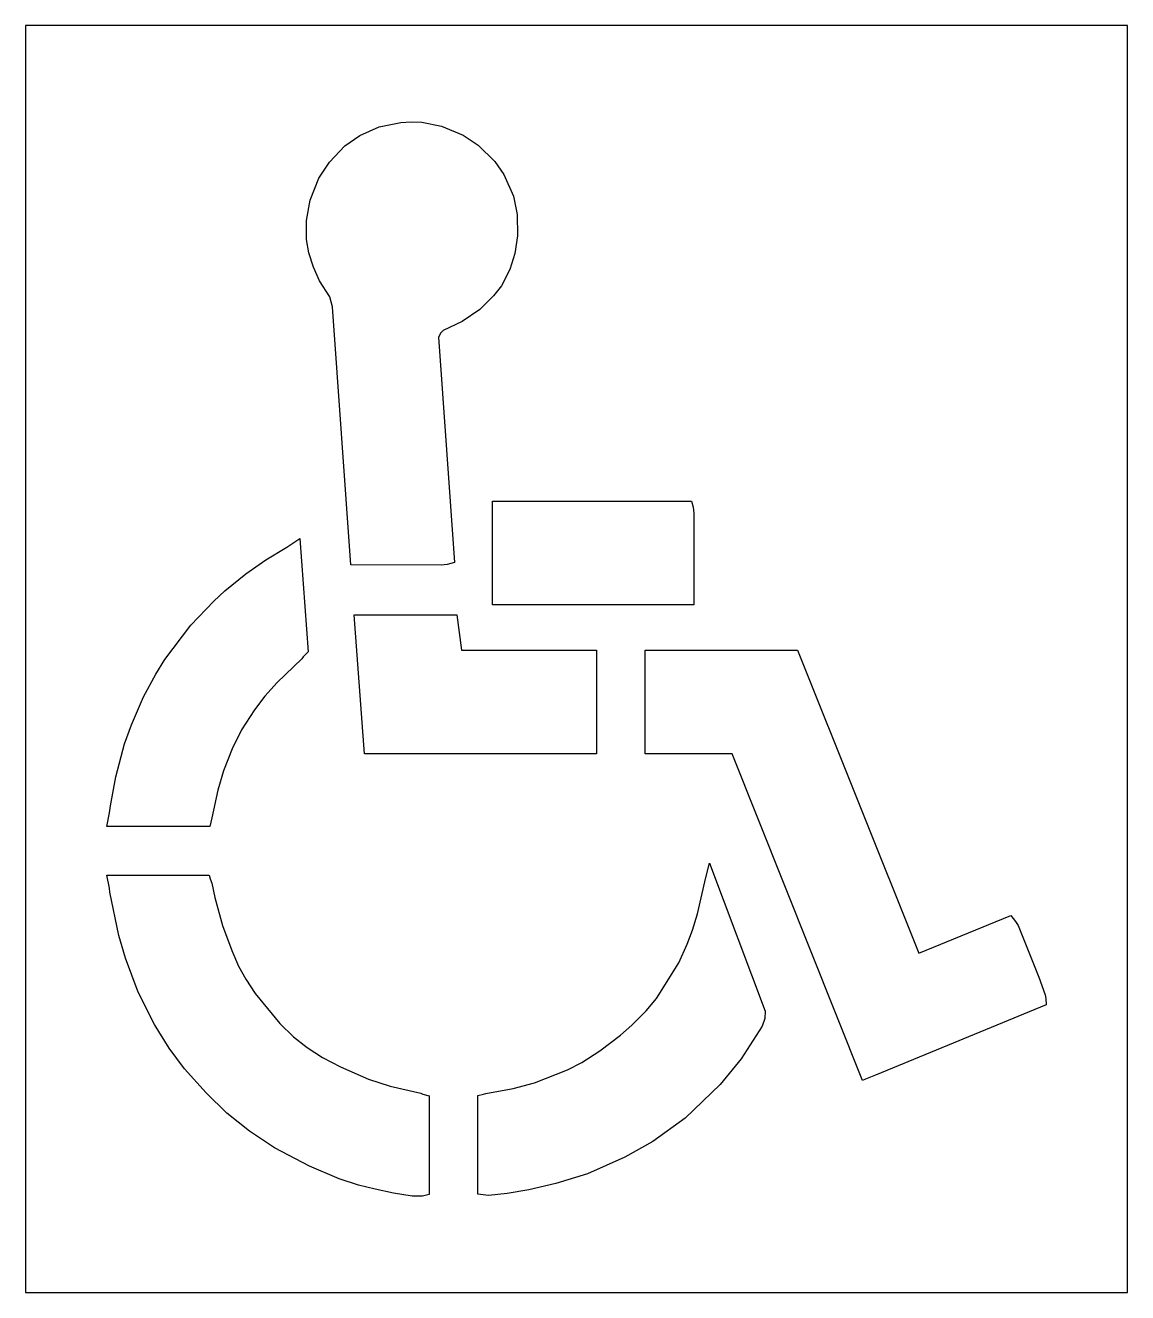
# Model space of a CAD drawing. Header units: inches. Extents: x 0 to 40, y 0 to 46.
import ezdxf

# ---------------------------------------------------------------- set-up
doc = ezdxf.new("R2010")
doc.units = ezdxf.units.IN
doc.header["$MEASUREMENT"] = 0
doc.layers.add('CUT', color=1, linetype='Continuous')

msp = doc.modelspace()

# ---------------------------------------------------------------- linework, layer by layer
at = {"layer": 'CUT'}
for points in [[(0, 0), (40, 0), (40, 46), (0, 46)], [(12.839, 42.316), (13.623, 42.477), (14.004, 42.5), (14.387, 42.484), (15.1, 42.341), (15.888, 42.014), (16.434, 41.647), (17.036, 41.052), (17.368, 40.581), (17.71, 39.797), (17.849, 39.13), (17.861, 38.362), (17.764, 37.723), (17.582, 37.133), (17.276, 36.547), (16.993, 36.177), (16.498, 35.682), (15.846, 35.256), (15.164, 34.927), (15.073, 34.837), (14.989, 34.686), (15.569, 26.503), (15.306, 26.432), (15.092, 26.411), (11.809, 26.414), (11.142, 35.783), (11.043, 36.14), (10.678, 36.727), (10.451, 37.222), (10.289, 37.742), (10.197, 38.23), (10.197, 38.911), (10.337, 39.656), (10.652, 40.45), (11.031, 41.038), (11.595, 41.63), (12.136, 42.005)], [(16.947, 24.967), (16.947, 28.731), (24.168, 28.731), (24.235, 28.509), (24.259, 28.298), (24.26, 25.453), (24.255, 25.411), (24.256, 24.967)], [(7.995, 26.092), (8.73, 26.595), (9.485, 27.063), (9.964, 27.375), (10.267, 23.262), (10.079, 23.074), (10.03, 23.01), (9.134, 22.146), (8.69, 21.653), (8.31, 21.157), (7.848, 20.433), (7.501, 19.736), (7.188, 18.944), (6.984, 18.239), (6.766, 17.231), (6.691, 16.919), (2.957, 16.919), (3.057, 17.42), (3.086, 17.671), (3.279, 18.727), (3.598, 19.923), (3.848, 20.61), (4.288, 21.631), (4.731, 22.448), (5.059, 22.98), (6.005, 24.223), (6.841, 25.099), (7.239, 25.474)], [(20.725, 19.562), (12.304, 19.562), (11.935, 24.607), (15.663, 24.607), (15.824, 23.325), (20.725, 23.325)], [(22.493, 19.562), (22.493, 23.325), (28.017, 23.325), (32.425, 12.325), (35.759, 13.692), (35.933, 13.476), (36.023, 13.325), (36.776, 11.454), (37.008, 10.814), (37.026, 10.678), (37.045, 10.453), (30.852, 7.893), (30.492, 7.75), (30.384, 7.703), (25.648, 19.562)], [(22.898, 10.683), (23.711, 11.969), (24.016, 12.645), (24.208, 13.157), (24.389, 13.754), (24.69, 15.064), (24.823, 15.592), (26.852, 10.221), (26.83, 9.953), (26.733, 9.671), (25.978, 8.488), (25.213, 7.55), (23.945, 6.332), (22.77, 5.491), (21.752, 4.918), (20.397, 4.315), (19.246, 3.958), (18.269, 3.73), (17.484, 3.596), (16.805, 3.523), (16.425, 3.572), (16.425, 7.161), (16.623, 7.202), (16.707, 7.231), (17.699, 7.415), (18.481, 7.612), (19.671, 8.09), (20.191, 8.36), (20.847, 8.775), (21.594, 9.341), (22.002, 9.705), (22.523, 10.234)], [(9.735, 9.289), (10.224, 8.902), (10.778, 8.537), (11.43, 8.192), (12.457, 7.743), (13.236, 7.497), (14.349, 7.235), (14.426, 7.201), (14.657, 7.145), (14.657, 3.568), (14.409, 3.5), (14.041, 3.505), (13.363, 3.606), (12.689, 3.753), (12.088, 3.907), (11.382, 4.133), (10.309, 4.586), (9.043, 5.251), (8.135, 5.86), (7.311, 6.517), (6.556, 7.253), (5.774, 8.124), (5.219, 8.878), (4.69, 9.737), (4.096, 10.902), (3.632, 12.144), (3.395, 12.961), (3.071, 14.535), (3.055, 14.686), (2.955, 15.158), (6.675, 15.158), (6.709, 15.025), (6.765, 14.863), (6.875, 14.34), (7.151, 13.328), (7.49, 12.415), (7.739, 11.855), (7.999, 11.378), (8.337, 10.853), (9.231, 9.771)]]:
    msp.add_lwpolyline(points, close=True, dxfattribs=at)

doc.saveas('drawing.dxf')
